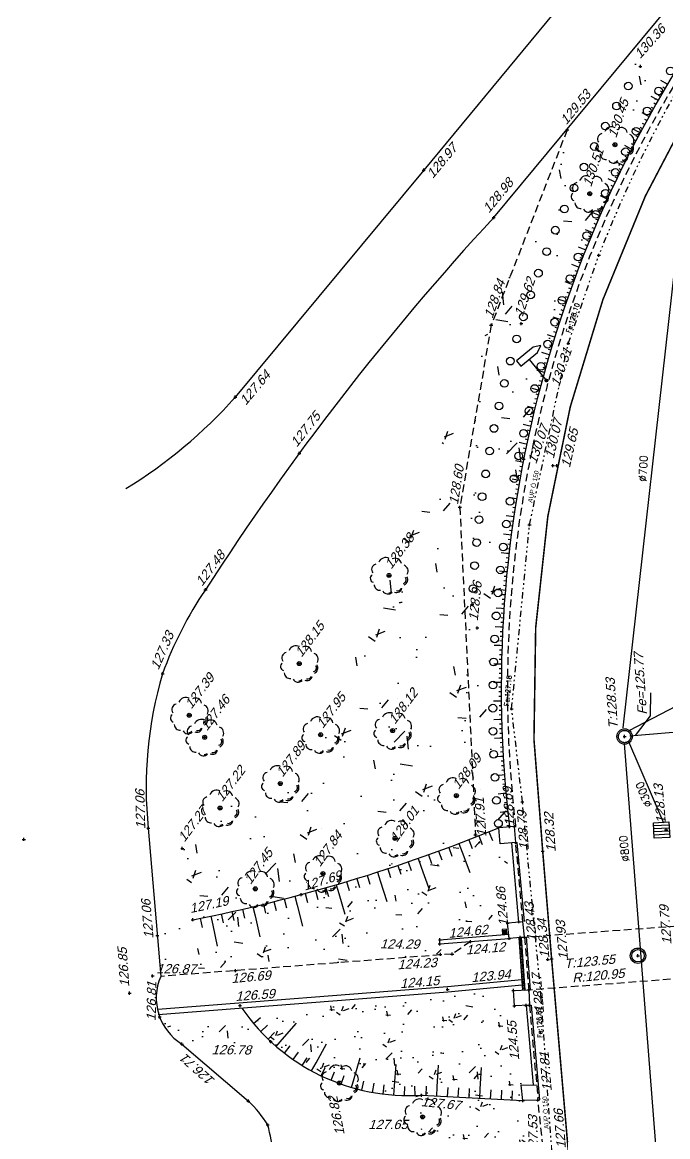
# Model space of a CAD drawing. Header units: metres. Extents: x 1633075 to 1634601, y 8175308 to 8177203.
# Drawn here: x 1633538.7 to 1633580.7, y 8175958.2 to 8176030.6 of the extents above; entities that cross this region are included whole.
import ezdxf

# ---------------------------------------------------------------- set-up
doc = ezdxf.new("R2010")
doc.units = ezdxf.units.M
doc.header["$LTSCALE"] = 2
doc.header["$PDMODE"] = 2
doc.header["$PDSIZE"] = 0.1
for name, pattern in [('211', [0.5, 0.2, -0.1, 0, -0.1, 0, -0.1]), ('31', [2, 1, 1]), ('CACHE', [0.375, 0.25, -0.125]), ('CACHE2', [4.7625, 3.175, -1.5875]), ('CONTINU', [0])]:
    doc.linetypes.add(name, pattern=pattern)
for name, color, linetype in [('C15785 - ALLEE', 7, 'CACHE'), ('C15785 - BORDURES', 7, 'CONTINU'), ('C15785 - BTALUS', 3, 'CACHE'), ('C15785 - EAUP', 5, 'CONTINU'), ('C15785 - EP', 4, 'Continuous'), ('C15785 - HTALUS', 7, 'Continuous'), ('C15785 - MOBILIER', 252, 'Continuous'), ('C15785 - MURS', 7, 'Continuous'), ('C15785 - OUVRAGE', 7, 'Continuous'), ('C15785 - POINT 2D', 7, 'Continuous'), ('C15785 - Talus', 7, 'Continuous'), ('C15785 - VEGET', 3, 'Continuous'), ('C15785 - Z', 7, 'Continuous')]:
    doc.layers.add(name, color=color, linetype=linetype)
doc.styles.add('SIMPLEX', font='simplex_.ttf', dxfattribs={"height": 0.6})
doc.styles.get("Standard").update_dxf_attribs({"font": 'arial.ttf'})
pattern_1 = [(49.50002714, (1050220.128, 8061047.714), (3.640772945, -0.350564668), [0.381, -4.191]), (354.50002714, (1050220.128, 8061047.714), (-0.671486242, 3.827137998), [0.3048, -3.3528]), (99.95102714, (1050220.4313, 8061047.6847), (2.969299724, 3.476555826), [0.3238, -3.5618]), (45.6842271, (1050220.1367, 8061048.73), (5.414037124, -0.888123595), [0.5715, -6.2865]), (96.1356271, (1050220.588, 8061048.656), (4.79108493, 4.906890634), [0.4857, -5.3427]), (350.6840271, (1050220.137, 8061048.73), (4.79109228, 4.90688181), [0.4572, -5.0292]), (20.50002714, (1050220.6425, 8061048.4715), (3.014334644, -2.071692516), [0.381, -4.191]), (325.50002714, (1050220.6425, 8061048.4715), (1.26813822, 3.672833305), [0.3048, -3.3528]), (70.95142714, (1050220.8937, 8061048.2988), (4.282464587, 1.601149064), [0.3238, -3.5618]), (37.00002714, (1050220.1279, 8061047.7139), (0.076526363, 1.6904973657), [0, -3.31216, 0, -3.4036, 0, -3.3655]), (7.00002714, (1050220.1279, 8061047.714), (1.353826008, 1.991873763), [0, -1.94056, 0, -3.23596, 0, -1.2827]), (327.00002714, (1050218.9951, 8061047.7238), (2.7107088696, -0.138233956), [0, -1.27, 0, -3.9624, 0, -5.2578]), (317.00002714, (1050218.487, 8061047.7282), (2.9669082965, 0.482658772), [0, -1.651, 0, -2.63144, 0, -3.7338])]

# ---------------------------------------------------------------- blocks, each defined once
blk = doc.blocks.new('GRILLEBG')
at = {"color": 0}
for p, q in [((0, 1), (1, 1)), ((0, 0), (0, 1)), ((0.2, 0), (0.2, 1)), ((0.4, 0), (0.4, 1)), ((0.6, 0), (0.6, 1)), ((0.8, 0), (0.8, 1)), ((1, 1), (1, 0)), ((1, 0), (0, 0))]:
    blk.add_line(p, q, dxfattribs=at)
blk = doc.blocks.new('ARBN')
blk.add_circle((0, 0), 0.0517)
for centre, radius, start, end in [((-0.088, 0.27), 0.194, 62.9289, 157.9234), ((0.159, 0.288), 0.162, 10.5515, 118.7684), ((-0.381, -0.079), 0.106, 125.5548, 253.3512), ((-0.313, 0.149), 0.141, 102.3806, 218.1519), ((0.33, 0.115), 0.163, 331.4172, 69.7614), ((-0.236, -0.237), 0.15, 182.2997, 276.8338), ((0.342, -0.106), 0.104, 287.358, 32.9391), ((0.335, -0.105), 0.151, 294.7172, 29.5061), ((-0.027, -0.335), 0.147, 208.1993, 316.9403), ((0.007, -0.38), 0.0689, 259.4414, 333.9219), ((0.202, -0.304), 0.137, 247.1419, 348.9634), ((0.221, -0.292), 0.104, 254.316, 338.7253)]:
    blk.add_arc(centre, radius, start, end)
blk = doc.blocks.new('TALB050A')
blk.add_line((0, -0.15), (0, -0.5))
blk = doc.blocks.new('TALB050B')
blk.add_line((0, 0), (0, -0.15))
blk = doc.blocks.new('R')
blk.add_circle((0, 0, 0.001), 0.25)
blk = doc.blocks.new('TALB200A')
blk.add_line((0, -0.6), (0, -2))
blk = doc.blocks.new('TALB200B')
blk.add_line((0, 0), (0, -0.6))
blk = doc.blocks.new('U-GRILLC')
for p, q in [((0.5, 0.5), (-0.5, 0.5)), ((-0.5, 0.5), (-0.5, -0.5)), ((0.4, 0.3), (-0.4, 0.3)), ((0.4, 0.1), (-0.4, 0.1)), ((0.5, -0.5), (0.5, 0.5)), ((-0.5, -0.5), (0.5, -0.5)), ((0.4, -0.1), (-0.4, -0.1)), ((0.4, -0.3), (-0.4, -0.3))]:
    blk.add_line(p, q)
blk = doc.blocks.new('TALH200A')
blk.add_line((0, 0.6), (0, 2))
blk = doc.blocks.new('TALH200B')
blk.add_line((0, 0), (0, 0.6))
blk = doc.blocks.new('TAMPON')
blk.add_circle((0, 0), 0.5)
blk = doc.blocks.new('T1')
at = {"linetype": '31'}
blk.add_point((0, 0), dxfattribs=at)

msp = doc.modelspace()

# ---------------------------------------------------------------- hatches: boundary and pattern name
at = {"layer": 'C15785 - VEGET'}
h = msp.add_hatch(dxfattribs=at)
h.set_pattern_fill('AR-CONC', color=256, scale=0.035, angle=-0.49997, style=0)
h.set_pattern_definition([(49.5000271, (1050220.128, 8061047.714), (6.371352654, -0.61348817), [0.66675, -7.33425]), (354.5000271, (1050220.128, 8061047.714), (-1.17510092, 6.6974915), [0.5334, -5.8674]), (99.9510271, (1050220.659, 8061047.663), (5.19627452, 6.083972695), [0.56665, -6.23315]), (45.6842271, (1050220.1434, 8061049.492), (9.47456497, -1.55421629), [1.000125, -11.001375]), (96.1356271, (1050220.933, 8061049.362), (8.38439863, 8.58705861), [0.849975, -9.349725]), (350.6840271, (1050220.143, 8061049.492), (8.38441149, 8.58704316), [0.8001, -8.8011]), (20.5000271, (1050221.0285, 8061049.0396), (5.275085627, -3.625461903), [0.66675, -7.33425]), (325.5000271, (1050221.0285, 8061049.0396), (2.21924188, 6.427458284), [0.5334, -5.8674]), (70.9514271, (1050221.468, 8061048.7375), (7.494313027, 2.80201086), [0.56665, -6.23315]), (37.00002714, (1050220.1279, 8061047.714), (0.1339211355, 2.95837039), [0, -5.79628, 0, -5.9563, 0, -5.889625]), (7.00002714, (1050220.128, 8061047.714), (2.369195514, 3.485779085), [0, -3.39598, 0, -5.66293, 0, -2.244725]), (327.00002714, (1050218.1455, 8061047.7312), (4.743740522, -0.241909423), [0, -2.2225, 0, -6.9342, 0, -9.20115]), (317.0000271, (1050217.2565, 8061047.739), (5.19208952, 0.84465285), [0, -2.88925, 0, -4.60502, 0, -6.53415])])
h.paths.add_polyline_path([(1633549.801, 8175972.259), (1633549.118, 8175976.894), (1633551.577, 8175979.515), (1633555.488, 8175981.108), (1633558.107, 8175984.273), (1633562.553, 8175994.623), (1633574.122, 8176023.565), (1633589.046, 8176040.678), (1633596.873, 8176053.58), (1633599.502, 8176056.576), (1633604.122, 8176051.424), (1633594.574, 8176043.69), (1633588.806, 8176038.027), (1633584.706, 8176032.949), (1633580.549, 8176026.79), (1633577.411, 8176021.066), (1633574.176, 8176013.592), (1633572.267, 8176006.892), (1633570.529, 8175998.988), (1633569.813, 8175993.409), (1633569.588, 8175986.743), (1633570.184, 8175978.525), (1633564.576, 8175976.49), (1633557.88, 8175974.131)])
h = msp.add_hatch(dxfattribs=at)
h.set_pattern_fill('AR-CONC', color=256, scale=0.025, angle=-0.49997, style=0)
h.set_pattern_definition([(49.50002714, (1050220.128, 8061047.714), (4.550966182, -0.438205835), [0.47625, -5.23875]), (354.5000271, (1050220.128, 8061047.714), (-0.839357803, 4.783922497), [0.381, -4.191]), (99.9510271, (1050220.507, 8061047.6774), (3.711624655, 4.345694782), [0.40475, -4.45225]), (45.6842271, (1050220.139, 8061048.984), (6.767546405, -1.110154493), [0.714375, -7.858125]), (96.1356271, (1050220.703, 8061048.8914), (5.98885616, 6.13361329), [0.607125, -6.678375]), (350.6840271, (1050220.139, 8061048.984), (5.98886535, 6.13360226), [0.5715, -6.2865]), (20.50002714, (1050220.771, 8061048.661), (3.767918305, -2.589615645), [0.47625, -5.23875]), (325.5000271, (1050220.771, 8061048.661), (1.585172774, 4.59104163), [0.381, -4.191]), (70.9514271, (1050221.085, 8061048.445), (5.353080733, 2.00143633), [0.40475, -4.45225]), (37.00002714, (1050220.1279, 8061047.714), (0.095657954, 2.113121707), [0, -4.1402, 0, -4.2545, 0, -4.206875]), (7.00002714, (1050220.1279, 8061047.714), (1.69228251, 2.489842204), [0, -2.4257, 0, -4.04495, 0, -1.603375]), (327.00002714, (1050218.7119, 8061047.7263), (3.388386087, -0.172792445), [0, -1.5875, 0, -4.953, 0, -6.57225]), (317.00002714, (1050218.077, 8061047.7318), (3.70863537, 0.603323464), [0, -2.06375, 0, -3.2893, 0, -4.66725])])
h.paths.add_polyline_path([(1633547.487, 8175971.118), (1633547.882, 8175968.614), (1633566, 8175970.039), (1633565.598, 8175971.71), (1633570.36, 8175972.502), (1633570.23, 8175976.671), (1633568.738, 8175977.768), (1633562.711, 8175975.57), (1633556.837, 8175973.884), (1633549.779, 8175972.274)])
h = msp.add_hatch(dxfattribs=at)
h.set_pattern_fill('AR-CONC', color=256, scale=0.02, angle=-0.49997, style=0)
h.set_pattern_definition(pattern_1)
h.paths.add_polyline_path([(1633549.099, 8175964.189), (1633554.87, 8175964.347), (1633559.325, 8175961.651), (1633562.783, 8175960.802), (1633571.246, 8175960.514), (1633570.694, 8175966.672), (1633570.634, 8175967.663), (1633547.705, 8175965.878)])
h = msp.add_hatch(dxfattribs=at)
h.set_pattern_fill('AR-CONC', color=256, scale=0.02, angle=-0.49997, style=0)
h.set_pattern_definition(pattern_1)
edge = h.paths.add_edge_path()
edge.add_line((1633564.275, 8175960.754), (1633565.298, 8175954.984))
edge.add_line((1633565.298, 8175954.984), (1633566.69, 8175951.114))
edge.add_line((1633566.69, 8175951.114), (1633565.905, 8175943.046))
edge.add_line((1633565.905, 8175943.046), (1633566.477, 8175939.29))
edge.add_line((1633566.477, 8175939.29), (1633566.576, 8175932.491))
edge.add_line((1633566.576, 8175932.491), (1633567.895, 8175929.374))
edge.add_line((1633567.895, 8175929.374), (1633573.319, 8175910.632))
edge.add_line((1633573.319, 8175910.632), (1633573.654, 8175928.042))
edge.add_line((1633573.654, 8175928.042), (1633571.246, 8175960.514))
edge.add_line((1633571.246, 8175960.514), (1633564.666, 8175960.862))

# ---------------------------------------------------------------- linework, layer by layer
at = {"layer": 'C15785 - ALLEE'}
for points in [[(1633567.85, 8175970.838), (1633566.652, 8175970.036)], [(1633566.652, 8175970.036), (1633547.725, 8175968.585)], [(1633574.946, 8175910.21), (1633574.826, 8175919.781), (1633573.888, 8175944.822), (1633572.227, 8175960.552)]]:
    msp.add_lwpolyline(points, dxfattribs=at)
at = {"layer": 'C15785 - ALLEE', "linetype": 'CACHE'}
msp.add_arc((1633646.519, 8175987.294), 76.279, 143.55645, 186.72027, dxfattribs=at)
at = {"layer": 'C15785 - BORDURES', "const_width": 0.1}
msp.add_lwpolyline([(1633603.708, 8176048.36, 0.085837), (1633586.526, 8176031.791, 0.189029), (1633572.533, 8175976.725), (1633573.111, 8175969.732), (1633574.328, 8175955.692)], format="xyb", dxfattribs=at)
at = {"layer": 'C15785 - BORDURES'}
for points in [[(1633579.753, 8176039.031), (1633564.801, 8176020.947), (1633552.563, 8176006.202)], [(1633569.352, 8176017.869), (1633584.252, 8176035.851)], [(1633546.915, 8175978.2), (1633547.725, 8175968.585)], [(1633571.168, 8175968.359), (1633566.343, 8175967.909), (1633547.537, 8175966.441)], [(1633571.191, 8175968.01), (1633566.373, 8175967.561), (1633547.564, 8175966.093)], [(1633549.099, 8175964.189), (1633553.418, 8175960.486)]]:
    msp.add_lwpolyline(points, dxfattribs=at)
for centre, radius, start, end in [((1633697.991, 8175898.9), 175.218, 137.23651, 147.24637), ((1633528.741, 8176027.473), 31.937, 301.56465, 318.23661), ((1633570.27, 8175980.227), 23.814, 145.55104, 160.35233), ((1633572.556, 8175980.892), 25.782, 163.45439, 185.99383), ((1633550.94, 8175967.177), 3.51, 156.3596, 238.36102), ((1633548.511, 8175955.233), 7.188, 30.96638, 46.94735), ((1633539.408, 8175954.897), 15.791, 7.63597, 14.80359)]:
    msp.add_arc(centre, radius, start, end, dxfattribs=at)
at = {"layer": 'C15785 - BTALUS'}
msp.add_lwpolyline([(1633574.122, 8176023.565), (1633569.187, 8176010.872), (1633567.148, 8175999.05), (1633568.169, 8175977.779)], dxfattribs=at)
at = {"layer": 'C15785 - EAUP', "linetype": '211'}
msp.add_lwpolyline([(1633574.877, 8175918.439), (1633574.523, 8175935.975), (1633573.614, 8175950.047), (1633572.437, 8175967.219), (1633571.218, 8175979.912), (1633570.516, 8175985.963), (1633571.676, 8175997.918), (1633574.198, 8176009.7), (1633576.178, 8176015.424, -0.035448), (1633581.326, 8176026.287, -0.032532), (1633585.094, 8176031.984, -0.03162), (1633591.714, 8176039.799, -0.037725), (1633599.864, 8176047.147, -0.041893), (1633607.62, 8176052.079, -0.055921), (1633624.174, 8176058.799, -0.055921), (1633641.563, 8176061.637), (1633671.884, 8176064.919, -0.002476), (1633677.865, 8176065.49, 0.00268), (1633683.845, 8176066.065, 0.003489), (1633704.156, 8176068.296, -0.006617)], format="xyb", dxfattribs=at)
at = {"layer": 'C15785 - EP', "linetype": 'CONTINU'}
for p, q in [((1633581.348, 8176016.9), (1633577.741, 8175984.717)), ((1633592.314, 8175985.335), (1633578.203, 8175984.193)), ((1633577.822, 8175983.711), (1633581.548, 8175936.131))]:
    msp.add_line(p, q, dxfattribs=at)
at = {"layer": 'C15785 - EP', "linetype": 'CACHE2'}
for p, q in [((1633578.155, 8175984.546), (1633582.261, 8175986.701)), ((1633578.103, 8175983.84), (1633580.389, 8175978.552))]:
    msp.add_line(p, q, dxfattribs=at)
at = {"layer": 'C15785 - EP'}
for p, q in [((1633570.986, 8175971.101), (1633571.212, 8175967.684)), ((1633570.994, 8175970.989), (1633571.144, 8175970.999)), ((1633571, 8175970.889), (1633571.15, 8175970.899)), ((1633571.136, 8175971.111), (1633571.362, 8175967.694)), ((1633571.007, 8175970.789), (1633571.157, 8175970.799)), ((1633571.014, 8175970.69), (1633571.163, 8175970.699)), ((1633571.02, 8175970.59), (1633571.17, 8175970.6)), ((1633571.027, 8175970.49), (1633571.177, 8175970.5)), ((1633571.033, 8175970.39), (1633571.183, 8175970.4)), ((1633571.04, 8175970.29), (1633571.19, 8175970.3)), ((1633571.047, 8175970.191), (1633571.196, 8175970.201)), ((1633571.053, 8175970.091), (1633571.203, 8175970.101)), ((1633571.06, 8175969.991), (1633571.209, 8175970.001)), ((1633571.066, 8175969.891), (1633571.216, 8175969.901)), ((1633571.073, 8175969.792), (1633571.223, 8175969.801)), ((1633571.08, 8175969.692), (1633571.229, 8175969.702)), ((1633571.086, 8175969.592), (1633571.236, 8175969.602)), ((1633571.093, 8175969.492), (1633571.242, 8175969.502)), ((1633571.099, 8175969.392), (1633571.249, 8175969.402)), ((1633571.106, 8175969.293), (1633571.256, 8175969.303)), ((1633571.113, 8175969.193), (1633571.262, 8175969.203)), ((1633571.119, 8175969.093), (1633571.269, 8175969.103)), ((1633571.126, 8175968.993), (1633571.275, 8175969.003)), ((1633571.132, 8175968.893), (1633571.282, 8175968.903)), ((1633571.139, 8175968.794), (1633571.289, 8175968.804)), ((1633571.146, 8175968.694), (1633571.295, 8175968.704)), ((1633571.152, 8175968.594), (1633571.302, 8175968.604)), ((1633571.159, 8175968.494), (1633571.308, 8175968.504)), ((1633571.165, 8175968.395), (1633571.315, 8175968.404)), ((1633571.172, 8175968.295), (1633571.322, 8175968.305)), ((1633571.185, 8175968.095), (1633571.335, 8175968.105)), ((1633571.192, 8175967.995), (1633571.341, 8175968.005)), ((1633571.198, 8175967.896), (1633571.348, 8175967.906)), ((1633571.205, 8175967.796), (1633571.355, 8175967.806))]:
    msp.add_line(p, q, dxfattribs=at)
at = {"layer": 'C15785 - EP', "flags": 128}
msp.add_lwpolyline([(1633578.569, 8175984.22), (1633579.525, 8175985.504), (1633579.558, 8175987.001)], dxfattribs=at)
msp.add_lwpolyline([(1633571.328, 8175968.205), (1633571.178, 8175968.195)], close=True, dxfattribs=at)
at = {"layer": 'C15785 - EP', "linetype": 'CACHE2'}
msp.add_circle((1633577.851, 8175984.161), 0.4, dxfattribs=at)
at = {"layer": 'C15785 - EP'}
msp.add_circle((1633578.723, 8175969.925), 0.4, dxfattribs=at)
msp.add_point((1633571.254, 8175968.191), dxfattribs=at)
at = {"layer": 'C15785 - HTALUS'}
msp.add_lwpolyline([(1633597.171, 8176058.071, -0.08949), (1633589.994, 8176039.811, 0.018754), (1633584.836, 8176032.843, 0.190597), (1633570.367, 8175978.32)], format="xyb", dxfattribs=at)
msp.add_arc((1633529.063, 8176077.312), 107.081, 281.16665, 292.29458, dxfattribs=at)
at = {"layer": 'C15785 - MOBILIER'}
for p, q in [((1633571.909, 8176009.454), (1633570.829, 8176008.572)), ((1633572.412, 8176009.565), (1633571.909, 8176009.454)), ((1633572.202, 8176009.095), (1633572.412, 8176009.565)), ((1633570.829, 8176008.572), (1633571.122, 8176008.213)), ((1633571.122, 8176008.213), (1633572.202, 8176009.095)), ((1633571.662, 8176008.654), (1633572.722, 8176007.356))]:
    msp.add_line(p, q, dxfattribs=at)
msp.add_circle((1633572.781, 8176007.284), 0.0927, dxfattribs=at)
at = {"layer": 'C15785 - MURS'}
for points in [[(1633565.822, 8175970.961), (1633570.334, 8175971.316)], [(1633565.843, 8175970.692), (1633570.355, 8175971.047)], [(1633565.843, 8175970.692), (1633565.858, 8175970.963)]]:
    msp.add_lwpolyline(points, dxfattribs=at)
msp.add_lwpolyline([(1633552.988, 8175966.516, 0.263095), (1633564.666, 8175960.862), (1633571.246, 8175960.514)], format="xyb", dxfattribs=at)
at = {"layer": 'C15785 - OUVRAGE'}
for p, q in [((1633570.355, 8175971.047), (1633570.254, 8175972.038)), ((1633571.263, 8175972.129), (1633570.265, 8175972.039)), ((1633571.352, 8175971.148), (1633571.251, 8175972.139)), ((1633571.353, 8175971.138), (1633570.355, 8175971.047))]:
    msp.add_line(p, q, dxfattribs=at)
for points in [[(1633570.703, 8175978.312), (1633569.686, 8175978.236)], [(1633569.764, 8175977.197), (1633569.686, 8175978.236)], [(1633570.781, 8175977.274), (1633570.703, 8175978.312)], [(1633570.781, 8175977.274), (1633569.764, 8175977.197)], [(1633570.99, 8175972.104), (1633570.519, 8175977.25)], [(1633571.352, 8175972.138), (1633570.881, 8175977.283)], [(1633571.452, 8175971.145), (1633571.723, 8175967.71)], [(1633570.694, 8175966.672), (1633570.634, 8175967.663), (1633571.624, 8175967.702), (1633571.673, 8175966.711), (1633570.694, 8175966.672)], [(1633571.452, 8175966.702), (1633571.453, 8175966.694)], [(1633571.453, 8175966.691), (1633571.917, 8175961.54)], [(1633571.773, 8175966.72), (1633572.327, 8175960.561)], [(1633571.246, 8175960.514), (1633571.138, 8175961.508), (1633572.138, 8175961.548)], [(1633572.227, 8175960.552), (1633571.246, 8175960.514)]]:
    msp.add_lwpolyline(points, dxfattribs=at)
at = {"layer": 'C15785 - OUVRAGE', "linetype": 'CACHE'}
for points in [[(1633571.252, 8175972.128), (1633570.781, 8175977.274)], [(1633571.075, 8175971.112), (1633594.397, 8175972.829)], [(1633571.075, 8175971.112), (1633571.367, 8175967.692)], [(1633571.353, 8175971.138), (1633571.624, 8175967.702)], [(1633571.367, 8175967.692), (1633594.931, 8175969.494)], [(1633571.673, 8175966.711), (1633572.227, 8175960.552)]]:
    msp.add_lwpolyline(points, dxfattribs=at)
at = {"layer": 'C15785 - POINT 2D'}
for p in [(1633578.877, 8176027.687), (1633574.122, 8176023.565), (1633577.226, 8176022.599), (1633564.801, 8176020.947), (1633575.594, 8176019.416), (1633569.352, 8176017.869), (1633569.187, 8176010.872), (1633571.144, 8176010.984), (1633572.781, 8176007.284), (1633552.563, 8176006.202), (1633556.72, 8176002.553), (1633571.301, 8176002.186), (1633573.197, 8176001.762), (1633573.456, 8176001.758), (1633567.148, 8175999.05), (1633562.553, 8175994.623), (1633550.632, 8175993.698), (1633567.951, 8175992.745), (1633568.281, 8175991.216), (1633556.719, 8175988.897), (1633547.842, 8175988.234), (1633549.569, 8175985.541), (1633562.786, 8175984.547), (1633550.576, 8175984.113), (1633558.107, 8175984.273), (1633577.851, 8175984.161), (1633555.488, 8175981.108), (1633566.926, 8175980.316), (1633551.577, 8175979.515), (1633546.915, 8175978.2), (1633570.367, 8175978.32), (1633570.703, 8175978.312), (1633580.553, 8175978.108), (1633538.829, 8175977.477), (1633562.943, 8175977.545), (1633568.169, 8175977.779), (1633570.781, 8175977.274), (1633549.118, 8175976.894), (1633572.533, 8175976.725), (1633558.256, 8175975.259), (1633553.862, 8175974.269), (1633556.845, 8175973.898), (1633549.801, 8175972.259), (1633570.051, 8175971.48), (1633570.254, 8175972.038), (1633570.987, 8175972.134), (1633547.502, 8175971.228), (1633565.858, 8175970.963), (1633567.85, 8175970.838), (1633570.355, 8175971.047), (1633571.061, 8175971.106), (1633571.353, 8175971.138), (1633565.843, 8175970.692), (1633565.89, 8175970.008), (1633566.652, 8175970.036), (1633572.868, 8175969.687), (1633573.111, 8175969.732), (1633578.723, 8175969.925), (1633547.197, 8175968.612), (1633552.581, 8175968.957), (1633545.697, 8175967.493), (1633545.697, 8175967.493), (1633566.358, 8175967.735), (1633570.634, 8175967.663), (1633571.624, 8175967.702), (1633552.875, 8175966.683), (1633570.694, 8175966.672), (1633571.453, 8175966.694), (1633571.673, 8175966.711), (1633547.649, 8175965.957), (1633549.099, 8175964.189), (1633554.87, 8175964.347), (1633559.325, 8175961.651), (1633564.666, 8175960.862), (1633553.418, 8175960.486), (1633571.246, 8175960.514), (1633572.227, 8175960.552), (1633564.727, 8175959.458), (1633554.674, 8175958.932)]:
    msp.add_point(p, dxfattribs=at)
at = {"layer": 'C15785 - VEGET'}
msp.add_lwpolyline([(1633564.666, 8175960.862), (1633564.275, 8175960.754)], dxfattribs=at)

# ---------------------------------------------------------------- block references
at = {"layer": 'C15785 - EAUP'}
for p, rotation in [((1633576.178, 8176015.424), 334.6426601322175), ((1633574.198, 8176009.7), 340.9184961234079), ((1633571.676, 8175997.918), 347.9187211539576), ((1633570.516, 8175985.963), 354.4558991597652), ((1633571.218, 8175979.912), 6.61920513306366), ((1633572.437, 8175967.219), 5.48692415734697)]:
    msp.add_blockref('T1', p, dxfattribs=dict(at, rotation=rotation))
at = {"layer": 'C15785 - EP', "linetype": 'CACHE2', "rotation": 359.5000271160415}
msp.add_blockref('TAMPON', (1633577.851, 8175984.161), dxfattribs=at)
at = {"layer": 'C15785 - EP'}
for name, p, rotation in [('GRILLEBG', (1633580.781, 8175977.614), 92.78558285433485), ('TAMPON', (1633578.723, 8175969.925), 359.5000271160415)]:
    msp.add_blockref(name, p, dxfattribs=dict(at, rotation=rotation))
at = {"layer": 'C15785 - EP', "xscale": 0.2999999999324376, "yscale": 0.2999999999324376, "zscale": 0.2999999999324376, "rotation": 183.8071986532693}
msp.add_blockref('U-GRILLC', (1633570.051, 8175971.48), dxfattribs=at)
at = {"layer": 'C15785 - Talus'}
for name, p, rotation in [('TALB050A', (1633580.629, 8176026.512), 239.2387688144489), ('TALB050B', (1633580.629, 8176026.512), 239.2387688144489), ('TALB050B', (1633580.324, 8176025.995), 239.6870982096673), ('TALB050B', (1633580.476, 8176026.254), 239.4629335088635), ('TALB050A', (1633580.023, 8176025.476), 240.1354276045242), ('TALB050B', (1633579.874, 8176025.216), 240.359592297385), ('TALB050B', (1633580.023, 8176025.476), 240.1354276045242), ('TALB050B', (1633580.173, 8176025.736), 239.9112629179893), ('TALB050A', (1633579.434, 8176024.431), 241.032086385169), ('TALB050B', (1633579.434, 8176024.431), 241.032086385169), ('TALB050B', (1633579.579, 8176024.693), 240.8079216980596), ('TALB050B', (1633579.726, 8176024.954), 240.5837569861229), ('TALB050B', (1633579.002, 8176023.641), 241.7045804663606), ('TALB050B', (1633579.145, 8176023.905), 241.4804157652617), ('TALB050B', (1633579.289, 8176024.168), 241.2562510775566), ('TALB050A', (1633578.861, 8176023.376), 241.9287451615322), ('TALB050B', (1633578.72, 8176023.111), 242.1529098567119), ('TALB050B', (1633578.861, 8176023.376), 241.9287451615322), ('TALB050A', (1633578.304, 8176022.313), 242.8254039268689), ('TALB050B', (1633578.304, 8176022.313), 242.8254039268689), ('TALB050B', (1633578.442, 8176022.58), 242.6012392328025), ('TALB050B', (1633578.58, 8176022.846), 242.3770745447188), ('TALB050B', (1633577.898, 8176021.51), 243.4978980277475), ('TALB050B', (1633578.032, 8176021.778), 243.2737333356215), ('TALB050B', (1633578.168, 8176022.046), 243.0495686336581), ('TALB050A', (1633577.765, 8176021.241), 243.7220627170224), ('TALB050B', (1633577.501, 8176020.702), 244.1703921138067), ('TALB050B', (1633577.632, 8176020.972), 243.9462274102395), ('TALB050B', (1633577.765, 8176021.241), 243.7220627170224), ('TALB050A', (1633577.242, 8176020.161), 244.6187214962807), ('TALB050B', (1633577.242, 8176020.161), 244.6187214962807), ('TALB050B', (1633577.371, 8176020.432), 244.3945568108947), ('TALB050B', (1633576.861, 8176019.346), 245.291215587792), ('TALB050B', (1633576.987, 8176019.618), 245.0670508795251), ('TALB050B', (1633577.114, 8176019.89), 244.8428861875807), ('TALB050A', (1633576.736, 8176019.073), 245.5153802729465), ('TALB050B', (1633576.489, 8176018.526), 245.9637096681097), ('TALB050B', (1633576.612, 8176018.8), 245.7395449727619), ('TALB050B', (1633576.736, 8176019.073), 245.5153802729465), ('TALB050A', (1633576.247, 8176017.977), 246.4120390535728), ('TALB050B', (1633576.247, 8176017.977), 246.4120390535728), ('TALB050B', (1633576.368, 8176018.252), 246.1878743646689), ('TALB050B', (1633575.892, 8176017.15), 247.0845331234941), ('TALB050B', (1633576.009, 8176017.426), 246.8603684481975), ('TALB050B', (1633576.128, 8176017.702), 246.6362037470885), ('TALB050A', (1633575.776, 8176016.874), 247.3086978304145), ('TALB050B', (1633575.66, 8176016.597), 247.5328625314725), ('TALB050B', (1633575.776, 8176016.874), 247.3086978304145), ('TALB050A', (1633575.321, 8176015.763), 248.2053566138471), ('TALB050B', (1633575.321, 8176015.763), 248.2053566138471), ('TALB050B', (1633575.433, 8176016.041), 247.9811919114339), ('TALB050B', (1633575.546, 8176016.319), 247.7570272306536), ('TALB050B', (1633574.992, 8176014.925), 248.8778506971546), ('TALB050B', (1633575.101, 8176015.205), 248.6536859978163), ('TALB050B', (1633575.211, 8176015.484), 248.4295213059211), ('TALB050A', (1633574.885, 8176014.645), 249.1020153872123), ('TALB050B', (1633574.778, 8176014.365), 249.326180077103), ('TALB050B', (1633574.885, 8176014.645), 249.1020153872123), ('TALB050A', (1633574.465, 8176013.521), 249.9986741635283), ('TALB050B', (1633574.465, 8176013.521), 249.9986741635283), ('TALB050B', (1633574.568, 8176013.803), 249.7745094719953), ('TALB050B', (1633574.673, 8176014.084), 249.5503447815122), ('TALB050B', (1633574.262, 8176012.956), 250.4470035585081), ('TALB050B', (1633574.363, 8176013.239), 250.2228388645744), ('TALB050A', (1633574.064, 8176012.39), 250.8953329476041), ('TALB050B', (1633573.966, 8176012.107), 251.1194976457548), ('TALB050B', (1633574.064, 8176012.39), 250.8953329476041), ('TALB050B', (1633574.162, 8176012.673), 250.6711682540039), ('TALB050A', (1633573.68, 8176011.253), 251.7919917251566), ('TALB050B', (1633573.774, 8176011.538), 251.5678270308547), ('TALB050B', (1633573.87, 8176011.822), 251.3436623325109), ('TALB050B', (1633573.495, 8176010.683), 252.2403211292408), ('TALB050B', (1633573.587, 8176010.968), 252.0161564214382), ('TALB050B', (1633573.68, 8176011.253), 251.7919917251566), ('TALB050A', (1633573.314, 8176010.11), 252.6886505062696), ('TALB050B', (1633573.314, 8176010.11), 252.6886505062696), ('TALB050B', (1633573.404, 8176010.397), 252.4644858125291), ('TALB050B', (1633573.051, 8176009.25), 253.3611445872378), ('TALB050B', (1633573.138, 8176009.537), 253.1369798957167), ('TALB050B', (1633573.225, 8176009.824), 252.9128151913395), ('TALB050A', (1633572.966, 8176008.962), 253.5853092882339), ('TALB050B', (1633572.882, 8176008.674), 253.8094739724746), ('TALB050B', (1633572.966, 8176008.962), 253.5853092882339), ('TALB050A', (1633572.636, 8176007.808), 254.4819680623367), ('TALB050B', (1633572.636, 8176007.808), 254.4819680623367), ('TALB050B', (1633572.716, 8176008.097), 254.2578033660285), ('TALB050B', (1633572.798, 8176008.386), 254.03363867944), ('TALB050B', (1633572.477, 8176007.23), 254.9302974520442), ('TALB050B', (1633572.556, 8176007.519), 254.7061327659056), ('TALB050A', (1633572.324, 8176006.65), 255.3786268426156), ('TALB050B', (1633572.248, 8176006.359), 255.602791535977), ('TALB050B', (1633572.324, 8176006.65), 255.3786268426156), ('TALB050B', (1633572.4, 8176006.94), 255.154462148347), ('TALB050A', (1633572.03, 8176005.486), 256.2752856160061), ('TALB050B', (1633572.102, 8176005.777), 256.0511209275278), ('TALB050B', (1633572.174, 8176006.068), 255.8269562304878), ('TALB050B', (1633571.89, 8176004.903), 256.7236149993878), ('TALB050B', (1633571.959, 8176005.195), 256.4994503103011), ('TALB050B', (1633572.03, 8176005.486), 256.2752856160061), ('TALB050A', (1633571.754, 8176004.318), 257.1719443920123), ('TALB050B', (1633571.754, 8176004.318), 257.1719443920123), ('TALB050B', (1633571.821, 8176004.611), 256.9477796971509), ('TALB050B', (1633571.56, 8176003.44), 257.8444384828283), ('TALB050B', (1633571.623, 8176003.733), 257.6202737907432), ('TALB050B', (1633571.688, 8176004.026), 257.3961090857815), ('TALB050A', (1633571.497, 8176003.146), 258.06860317404), ('TALB050B', (1633571.436, 8176002.853), 258.2927678651332), ('TALB050B', (1633571.497, 8176003.146), 258.06860317404), ('TALB050A', (1633571.258, 8176001.97), 258.9652619574239), ('TALB050B', (1633571.258, 8176001.97), 258.9652619574239), ('TALB050B', (1633571.316, 8176002.265), 258.7410972529757), ('TALB050B', (1633571.375, 8176002.559), 258.5169325656404), ('TALB050B', (1633571.146, 8176001.381), 259.4135913553106), ('TALB050B', (1633571.201, 8176001.676), 259.1894266440405), ('TALB050A', (1633571.038, 8176000.791), 259.861920730388), ('TALB050B', (1633570.985, 8176000.495), 260.0860854318813), ('TALB050B', (1633571.038, 8176000.791), 259.861920730388), ('TALB050B', (1633571.091, 8176001.086), 259.6377560412083), ('TALB050B', (1633570.884, 8175999.904), 260.5344148102819), ('TALB050B', (1633570.934, 8176000.2), 260.310250129023), ('TALB050A', (1633570.836, 8175999.608), 260.7585795160684), ('TALB050B', (1633570.742, 8175999.015), 261.2069089012763), ('TALB050B', (1633570.788, 8175999.312), 260.9827442169814), ('TALB050B', (1633570.836, 8175999.608), 260.7585795160684), ('TALB050A', (1633570.652, 8175998.422), 261.6552382938515), ('TALB050B', (1633570.652, 8175998.422), 261.6552382938515), ('TALB050B', (1633570.696, 8175998.719), 261.4310736046383), ('TALB050B', (1633570.567, 8175997.828), 262.103567681808), ('TALB050B', (1633570.609, 8175998.125), 261.879402985847), ('TALB050A', (1633570.487, 8175997.233), 262.5518970761255), ('TALB050B', (1633570.449, 8175996.936), 262.7760617663958), ('TALB050B', (1633570.487, 8175997.233), 262.5518970761255), ('TALB050B', (1633570.527, 8175997.531), 262.3277323775974), ('TALB050B', (1633570.376, 8175996.34), 263.224391154542), ('TALB050B', (1633570.412, 8175996.638), 263.0002264583009), ('TALB050A', (1633570.341, 8175996.042), 263.4485558507985), ('TALB050B', (1633570.275, 8175995.446), 263.896885237127), ('TALB050B', (1633570.307, 8175995.744), 263.6727205378653), ('TALB050B', (1633570.341, 8175996.042), 263.4485558507985), ('TALB050A', (1633570.214, 8175994.849), 264.3452146224158), ('TALB050B', (1633570.214, 8175994.849), 264.3452146224158), ('TALB050B', (1633570.244, 8175995.148), 264.1210499307785), ('TALB050B', (1633570.13, 8175993.953), 265.0177087094095), ('TALB050B', (1633570.157, 8175994.252), 264.7935440106456), ('TALB050B', (1633570.185, 8175994.55), 264.5693793186979), ('TALB050A', (1633570.105, 8175993.654), 265.2418734113378), ('TALB050B', (1633570.08, 8175993.355), 265.4660380957997), ('TALB050B', (1633570.105, 8175993.654), 265.2418734113378), ('TALB050B', (1633570.035, 8175992.757), 265.9143674881628), ('TALB050B', (1633570.057, 8175993.056), 265.6902027950688), ('TALB050A', (1633570.014, 8175992.457), 266.1385321905522), ('TALB050B', (1633569.976, 8175991.859), 266.5868615797887), ('TALB050B', (1633569.995, 8175992.158), 266.3626968791987), ('TALB050B', (1633570.014, 8175992.457), 266.1385321905522), ('TALB050A', (1633569.943, 8175991.26), 267.0351909686163), ('TALB050B', (1633569.943, 8175991.26), 267.0351909686163), ('TALB050B', (1633569.959, 8175991.559), 266.8110262687218), ('TALB050B', (1633569.902, 8175990.361), 267.7076850423759), ('TALB050B', (1633569.914, 8175990.66), 267.4835203495732), ('TALB050B', (1633569.928, 8175990.96), 267.2593556624878), ('TALB050A', (1633569.89, 8175990.061), 267.9318497421497), ('TALB050B', (1633569.88, 8175989.761), 268.1560144346198), ('TALB050B', (1633569.89, 8175990.061), 267.9318497421497), ('TALB050B', (1633569.863, 8175989.161), 268.6043438274818), ('TALB050B', (1633569.871, 8175989.461), 268.3801791342503), ('TALB050A', (1633569.856, 8175988.861), 268.8285085172565), ('TALB050B', (1633569.847, 8175988.261), 269.2768379100689), ('TALB050B', (1633569.851, 8175988.561), 269.0526732202658), ('TALB050B', (1633569.856, 8175988.861), 268.8285085172565), ('TALB050A', (1633569.841, 8175987.661), 269.7251673016134), ('TALB050B', (1633569.841, 8175987.661), 269.7251673016134), ('TALB050B', (1633569.843, 8175987.961), 269.501002602786), ('TALB050B', (1633569.84, 8175987.361), 269.9493319959392), ('TALB050B', (1633569.841, 8175987.061), 270.1734966883955), ('TALB050B', (1633569.842, 8175986.761), 270.3976613816612), ('TALB050A', (1633569.845, 8175986.461), 270.6218260789009), ('TALB050B', (1633569.845, 8175986.461), 270.6218260789009), ('TALB050B', (1633569.849, 8175986.161), 270.845990769572), ('TALB050B', (1633569.854, 8175985.861), 271.0701554685608), ('TALB050B', (1633569.86, 8175985.561), 271.2943201668145), ('TALB050A', (1633569.867, 8175985.262), 271.5184848633868), ('TALB050B', (1633569.867, 8175985.262), 271.5184848633868), ('TALB050B', (1633569.876, 8175984.962), 271.7426495499834), ('TALB050B', (1633569.886, 8175984.662), 271.9668142532445), ('TALB050A', (1633569.909, 8175984.062), 272.4151436344919), ('TALB050B', (1633569.896, 8175984.362), 272.1909789476421), ('TALB050B', (1633569.909, 8175984.062), 272.4151436344919), ('TALB050B', (1633569.922, 8175983.763), 272.6393083239047), ('TALB050B', (1633569.936, 8175983.463), 272.8634730195791), ('TALB050B', (1633569.952, 8175983.163), 273.0876377211014), ('TALB050A', (1633569.968, 8175982.864), 273.3118024220703), ('TALB050B', (1633569.968, 8175982.864), 273.3118024220703), ('TALB050B', (1633569.986, 8175982.564), 273.5359671080724), ('TALB050B', (1633570.005, 8175982.265), 273.7601318052408), ('TALB050B', (1633570.026, 8175981.966), 273.984296506459), ('TALB050B', (1633570.047, 8175981.666), 274.2084611945742), ('TALB050A', (1633570.047, 8175981.666), 274.2084611945742), ('TALB050B', (1633570.07, 8175981.367), 274.4326258886218), ('TALB050B', (1633570.094, 8175981.068), 274.6567905851193), ('TALB050A', (1633570.145, 8175980.47), 275.1051199739098), ('TALB050B', (1633570.118, 8175980.769), 274.8809552768599), ('TALB050B', (1633570.145, 8175980.47), 275.1051199739098), ('TALB050B', (1633570.172, 8175980.172), 275.3292846600609), ('TALB050B', (1633570.2, 8175979.873), 275.5534493633542), ('TALB050B', (1633570.23, 8175979.574), 275.7776140533041), ('TALB050A', (1633570.261, 8175979.276), 276.0017787497809), ('TALB050B', (1633570.261, 8175979.276), 276.0017787497809), ('TALB050B', (1633570.293, 8175978.978), 276.2259434432362), ('TALB050B', (1633570.326, 8175978.68), 276.4501081350555), ('TALB050B', (1633570.36, 8175978.382), 276.6742728344874), ('TALB200B', (1633567.735, 8175977.459), 21.17093063323915), ('TALB200B', (1633568.387, 8175977.714), 21.54547988191856), ('TALB200B', (1633569.038, 8175977.973), 21.92002911837602), ('TALB200B', (1633565.77, 8175976.719), 20.04728282350617), ('TALB200B', (1633566.427, 8175976.962), 20.42183209962887), ('TALB200B', (1633567.082, 8175977.208), 20.7963813595435), ('TALB200A', (1633567.082, 8175977.208), 20.7963813595435), ('TALB200B', (1633563.79, 8175976.019), 18.92363509551891), ('TALB200B', (1633564.451, 8175976.248), 19.29818434342405), ('TALB200B', (1633565.111, 8175976.482), 19.67273360922571), ('TALB200B', (1633561.13, 8175975.146), 17.42543804445421), ('TALB200B', (1633561.797, 8175975.357), 17.79998731537742), ('TALB200B', (1633562.463, 8175975.574), 18.17453657367406), ('TALB200B', (1633563.127, 8175975.794), 18.54908584050822), ('TALB200A', (1633564.451, 8175976.248), 19.29818434342405), ('TALB200B', (1633559.12, 8175974.536), 16.30179029310457), ('TALB200B', (1633559.791, 8175974.735), 16.67633952462423), ('TALB200B', (1633560.461, 8175974.938), 17.05088877412058), ('TALB200A', (1633561.797, 8175975.357), 17.79998731537742), ('TALB200B', (1633556.423, 8175973.786), 14.80359324395726), ('TALB200B', (1633557.099, 8175973.967), 15.17814252804109), ('TALB200B', (1633557.774, 8175974.152), 15.55269174133294), ('TALB200B', (1633558.448, 8175974.342), 15.92724100204933), ('TALB200A', (1633559.12, 8175974.536), 16.30179029310457), ('TALB200B', (1633553.707, 8175973.106), 13.30539622457328), ('TALB200B', (1633554.387, 8175973.269), 13.67994549608371), ('TALB200B', (1633555.067, 8175973.437), 14.05449475165808), ('TALB200B', (1633555.745, 8175973.609), 14.42904400745316), ('TALB200A', (1633556.423, 8175973.786), 14.80359324395726), ('TALB200B', (1633550.288, 8175972.356), 11.43264994665555), ('TALB200B', (1633550.974, 8175972.497), 11.80719918738216), ('TALB200B', (1633551.658, 8175972.642), 12.18174847578777), ('TALB200B', (1633552.342, 8175972.792), 12.55629773238737), ('TALB200B', (1633553.025, 8175972.947), 12.93084695416255), ('TALB200A', (1633553.707, 8175973.106), 13.30539622457328), ('TALB200A', (1633550.974, 8175972.497), 11.80719918738216), ('TALH200B', (1633553.75, 8175965.52), 310.1359420203967), ('TALH200B', (1633554.215, 8175964.997), 313.1786573098086), ('TALH200A', (1633555.225, 8175964.029), 319.2640879488069), ('TALH200B', (1633554.707, 8175964.5), 316.2213726095937), ('TALH200B', (1633555.225, 8175964.029), 319.2640879488069), ('TALH200B', (1633555.768, 8175963.587), 322.3068032326616), ('TALH200B', (1633556.333, 8175963.174), 325.3495185500058), ('TALH200A', (1633557.525, 8175962.44), 331.4349491792167), ('TALH200B', (1633556.919, 8175962.791), 328.3922338429052), ('TALH200B', (1633557.525, 8175962.44), 331.4349491792167), ('TALH200A', (1633560.107, 8175961.372), 343.6058103853887), ('TALH200A', (1633562.857, 8175960.872), 355.7766716372207), ('TALH200B', (1633558.148, 8175962.122), 334.4776644741131), ('TALH200B', (1633558.787, 8175961.837), 337.5203797843554), ('TALH200B', (1633559.441, 8175961.587), 340.5630950880221), ('TALH200A', (1633565.654, 8175960.81), 356.968928178738), ('TALH200A', (1633568.45, 8175960.662), 356.968928178738), ('TALH200B', (1633560.107, 8175961.372), 343.6058103853887), ('TALH200B', (1633560.783, 8175961.192), 346.6485257074094), ('TALH200B', (1633561.468, 8175961.049), 349.6912410372313), ('TALH200B', (1633562.16, 8175960.942), 352.7339563207378), ('TALH200B', (1633562.857, 8175960.872), 355.7766716372207), ('TALH200B', (1633563.556, 8175960.839), 358.8193869330775), ('TALH200B', (1633564.256, 8175960.843), 1.862102244539258), ('TALH200B', (1633564.955, 8175960.847), 356.968928178738), ('TALH200B', (1633565.654, 8175960.81), 356.968928178738), ('TALH200B', (1633566.353, 8175960.773), 356.968928178738), ('TALH200B', (1633567.052, 8175960.736), 356.968928178738), ('TALH200B', (1633567.751, 8175960.699), 356.968928178738), ('TALH200B', (1633568.45, 8175960.662), 356.968928178738), ('TALH200B', (1633569.149, 8175960.625), 356.968928178738), ('TALH200B', (1633569.848, 8175960.588), 356.968928178738), ('TALH200B', (1633570.547, 8175960.551), 356.968928178738)]:
    msp.add_blockref(name, p, dxfattribs=dict(at, rotation=rotation))
at = {"layer": 'C15785 - VEGET'}
for p, rotation in [((1633580.827, 8176027.387), 238.7640981109297), ((1633578.09, 8176026.41), 238.9318548382865), ((1633580.062, 8176026.097), 239.8442839908276), ((1633577.329, 8176025.118), 240.1400459917116), ((1633579.32, 8176024.793), 240.9244698400538), ((1633576.596, 8176023.809), 241.3482371041404), ((1633578.604, 8176023.475), 242.0046557220817), ((1633575.891, 8176022.485), 242.5564282381984), ((1633577.912, 8176022.144), 243.0848415901355), ((1633575.214, 8176021.147), 243.7646193731228), ((1633577.246, 8176020.8), 244.1650274615156), ((1633574.565, 8176019.794), 244.9728104979155), ((1633576.605, 8176019.444), 245.2452133155073), ((1633573.945, 8176018.429), 246.1810016194135), ((1633575.99, 8176018.076), 246.3253991807275), ((1633573.353, 8176017.05), 247.3891927489238), ((1633575.4, 8176016.697), 247.4055850477605), ((1633572.791, 8176015.659), 248.5973838710259), ((1633574.837, 8176015.306), 248.4857709135064), ((1633572.259, 8176014.257), 249.8055749978137), ((1633574.3, 8176013.906), 249.5659567836075), ((1633571.756, 8176012.844), 251.0137661270128), ((1633573.79, 8176012.495), 250.6461426530314), ((1633571.283, 8176011.421), 252.2219572589183), ((1633573.306, 8176011.076), 251.7263285273316), ((1633570.84, 8176009.987), 253.4301483835526), ((1633572.849, 8176009.647), 252.8065143965346), ((1633570.427, 8176008.545), 254.6383395189015), ((1633572.419, 8176008.21), 253.8867002520515), ((1633570.045, 8176007.095), 255.8465306424233), ((1633572.017, 8176006.765), 254.9668861250141), ((1633569.694, 8176005.637), 257.054721772251), ((1633571.641, 8176005.313), 256.047071982501), ((1633569.373, 8176004.171), 258.2629129000109), ((1633571.293, 8176003.854), 257.127257866291), ((1633569.084, 8176002.7), 259.471104030632), ((1633570.973, 8176002.388), 258.2074437311981), ((1633568.825, 8176001.222), 260.679295154888), ((1633570.68, 8176000.917), 259.2876296009536), ((1633568.598, 8175999.739), 261.8874862872779), ((1633570.415, 8175999.441), 260.3678154706233), ((1633568.402, 8175998.252), 263.0956774168869), ((1633570.178, 8175997.96), 261.4480013317877), ((1633568.237, 8175996.761), 264.3038685415843), ((1633569.969, 8175996.474), 262.5281872003554), ((1633568.104, 8175995.267), 265.5120596817999), ((1633569.788, 8175994.985), 263.6083730639614), ((1633568.002, 8175993.771), 266.720250803117), ((1633569.635, 8175993.493), 264.6885589335241), ((1633569.511, 8175991.998), 265.7687448102807), ((1633569.414, 8175990.501), 266.8489306671645), ((1633569.346, 8175989.003), 267.9291165387626), ((1633569.306, 8175987.504), 269.0093023986561), ((1633569.294, 8175986.004), 270.0894882677831), ((1633569.31, 8175984.504), 271.1696741394947), ((1633569.355, 8175983.004), 272.2498600100928), ((1633569.428, 8175981.506), 273.3300458769918), ((1633569.529, 8175980.01), 274.4102317435947), ((1633569.659, 8175978.515), 275.4904176103981)]:
    msp.add_blockref('R', p, dxfattribs=dict(at, rotation=rotation))
at = {"layer": 'C15785 - VEGET', "xscale": 2.499999999908408, "yscale": 2.499999999908408, "zscale": 2.499999999908408, "rotation": 359.5000271373152}
for p in [(1633577.226, 8176022.599), (1633575.594, 8176019.416), (1633562.553, 8175994.623), (1633556.719, 8175988.897), (1633549.569, 8175985.541), (1633550.576, 8175984.113), (1633558.107, 8175984.273), (1633562.786, 8175984.547), (1633555.488, 8175981.108), (1633566.926, 8175980.316), (1633551.577, 8175979.515), (1633562.943, 8175977.545), (1633558.256, 8175975.259), (1633553.862, 8175974.269), (1633559.325, 8175961.651), (1633564.727, 8175959.458)]:
    msp.add_blockref('ARBN', p, dxfattribs=at)

# ---------------------------------------------------------------- texts
at = {"layer": 'C15785 - EAUP', "linetype": 'Continuous', "style": 'SIMPLEX'}
for s, rotation, p in [('Fe:128.10', 72.31508, (1633574.325, 8176010.349, 149.78)), ('Fe:127.18', 84.73713, (1633570.331, 8175986.125, 149.78)), ('Fe:126.89', 93.2034, (1633572.52, 8175964.598, 149.78))]:
    msp.add_text(s, height=0.3, rotation=rotation, dxfattribs=at).set_placement(p)
at = {"layer": 'C15785 - EAUP', "linetype": 'Continuous'}
for rotation, p in [(77.88192, (1633571.847, 8175999.328)), (93.18832, (1633572.929, 8175958.684))]:
    msp.add_text('AUP Ò 150', height=0.3, rotation=rotation, dxfattribs=at).set_placement(p)
at = {"layer": 'C15785 - EP', "style": 'SIMPLEX'}
for s, rotation, p in [('%%c700 ', 87.40583, (1633579.267, 8176000.7)), ('%%c300 ', 111.57036, (1633579.654, 8175979.689)), ('%%c800 ', 95.73648, (1633578.175, 8175976.059))]:
    msp.add_text(s, height=0.5, rotation=rotation, dxfattribs=at).set_placement(p)
at = {"layer": 'C15785 - EP', "oblique": 18}
for s, rotation, p in [('Fe=125.77', 93.81012, (1633579.31, 8175985.59)), (' T:128.53', 93.81012, (1633577.442, 8175984.434, 128.534)), (' T:123.55', 5.33795, (1633573.717, 8175969.079, 123.548)), ('R:120.95', 5.33795, (1633574.469, 8175968.181, 123.548))]:
    msp.add_text(s, height=0.6, rotation=rotation, dxfattribs=at).set_placement(p)
at = {"layer": 'C15785 - Z', "oblique": 18}
for s, rotation, p in [(' 130.36', 408.37033, (1633578.709, 8176027.971, 130.364)), (' 129.53', 410.35666, (1633573.916, 8176023.671, 129.525)), (' 130.45', 430.85526, (1633577.227, 8176022.779, 130.45)), (' 128.97', 410.35666, (1633565.246, 8176020.186, 128.972)), (' 130.51', 430.85526, (1633575.596, 8176019.596, 130.506)), (' 128.98', 410.35666, (1633568.889, 8176017.937, 128.984)), (' 128.84', 430.85526, (1633569.189, 8176011.052, 128.841)), (' 129.62', 430.85526, (1633571.146, 8176011.164, 129.618)), (' 130.31', 430.85526, (1633573.519, 8176006.611, 130.313)), (' 127.64', 410.00392, (1633553.093, 8176005.454, 127.643)), (' 127.75', 411.87702, (1633556.416, 8176002.732, 127.754)), (' 130.07', 437.30917, (1633573.198, 8176001.942, 130.069)), (' 130.07', 430.85526, (1633572.026, 8176001.598, 130.065)), (' 129.65', 437.30917, (1633574.242, 8176001.354, 129.652)), (' 128.60', 441.09461, (1633566.988, 8175998.958, 128.601)), (' 128.38', 413.10765, (1633562.555, 8175994.803, 128.376)), (' 127.48', 413.10765, (1633550.267, 8175993.693, 127.478)), (' 128.96', 443.88761, (1633568.286, 8175991.406, 128.955)), (' 127.33', 426.38517, (1633547.477, 8175988.229, 127.327)), (' 128.15', 413.10765, (1633556.721, 8175989.077, 128.145)), (' 127.39', 413.10765, (1633549.571, 8175985.721, 127.385)), (' 127.46', 413.10765, (1633550.578, 8175984.293, 127.461)), (' 127.95', 413.10765, (1633558.108, 8175984.453, 127.949)), (' 128.12', 413.10765, (1633562.788, 8175984.727, 128.12)), (' 127.89', 413.10765, (1633555.49, 8175981.288, 127.893)), (' 128.09', 413.10765, (1633566.927, 8175980.496, 128.088)), (' 127.22', 413.10765, (1633551.579, 8175979.695, 127.221)), (' 128.69', 453.79623, (1633570.709, 8175978.111, 128.69)), (' 128.13', 454.66696, (1633580.554, 8175978.287, 128.129)), (' 127.06', 451.2366, (1633546.723, 8175977.914, 127.057)), (' 127.27', 413.10765, (1633549.12, 8175977.074, 127.274)), (' 128.01', 414.33262, (1633562.91, 8175977.058, 128.009)), (' 127.91', 453.9829, (1633568.895, 8175977.427, 127.912)), (' 128.79', 453.79623, (1633571.646, 8175976.556, 128.786)), (' 128.32', 453.79623, (1633573.398, 8175976.437, 128.319)), (' 127.84', 414.33262, (1633557.924, 8175975.456, 127.839)), (' 127.45', 414.33262, (1633553.42, 8175974.318, 127.453)), (' 127.69', 377.13814, (1633556.847, 8175974.078, 127.687)), (' 124.86', 454.66696, (1633570.317, 8175971.615, 124.863)), (' 127.19', 371.88666, (1633549.429, 8175972.644, 127.194)), (' 127.06', 454.91385, (1633547.279, 8175970.812, 127.061)), (' 128.43', 454.66696, (1633572.164, 8175970.62, 128.434)), (' 127.79', 454.66696, (1633580.926, 8175970.432, 127.786)), (' 128.34', 454.66696, (1633572.986, 8175969.547, 128.337)), (' 127.93', 454.66696, (1633574.197, 8175969.433, 127.932)), (' 124.62', 365.9078, (1633566.202, 8175971.052, 124.616)), (' 124.29', 359.50003, (1633561.721, 8175970.399, 124.288)), (' 124.12', 364.73362, (1633567.319, 8175969.979, 124.122)), (' 126.85', 453.86335, (1633545.698, 8175967.673, 126.854)), (' 126.87', 359.50003, (1633547.198, 8175968.792, 126.87)), (' 124.23', 363.4363, (1633562.878, 8175969.026, 124.233)), (' 126.69', 365.07063, (1633552.095, 8175968.126, 126.691)), (' 124.15', 364.69342, (1633563.048, 8175967.793, 124.145)), (' 123.94', 365.29539, (1633567.682, 8175968.183, 123.941)), (' 128.17', 454.66696, (1633572.642, 8175965.98, 128.169)), (' 126.81', 449.21831, (1633547.393, 8175965.437, 126.808)), (' 126.59', 364.22419, (1633552.354, 8175966.965, 126.593)), (' 124.55', 454.66696, (1633571.035, 8175962.91, 124.552)), (' 126.78', 359.50003, (1633550.782, 8175963.527, 126.781)), (' 127.81', 454.66696, (1633573.143, 8175960.905, 127.808)), (' 126.71', 498.27853, (1633551.462, 8175961.708, 126.713)), (' 126.82', 461.18639, (1633559.722, 8175958.087, 126.823)), (' 127.67', 714.20345, (1633564.374, 8175960.186, 127.665)), (' 127.66', 454.66696, (1633574.062, 8175957.189, 127.663)), (' 127.65', 360.00139, (1633560.961, 8175958.665, 127.652)), (' 127.53', 451.30776, (1633572.24, 8175956.76, 127.529))]:
    msp.add_text(s, height=0.6, rotation=rotation, dxfattribs=at).set_placement(p)

doc.saveas('drawing.dxf')
